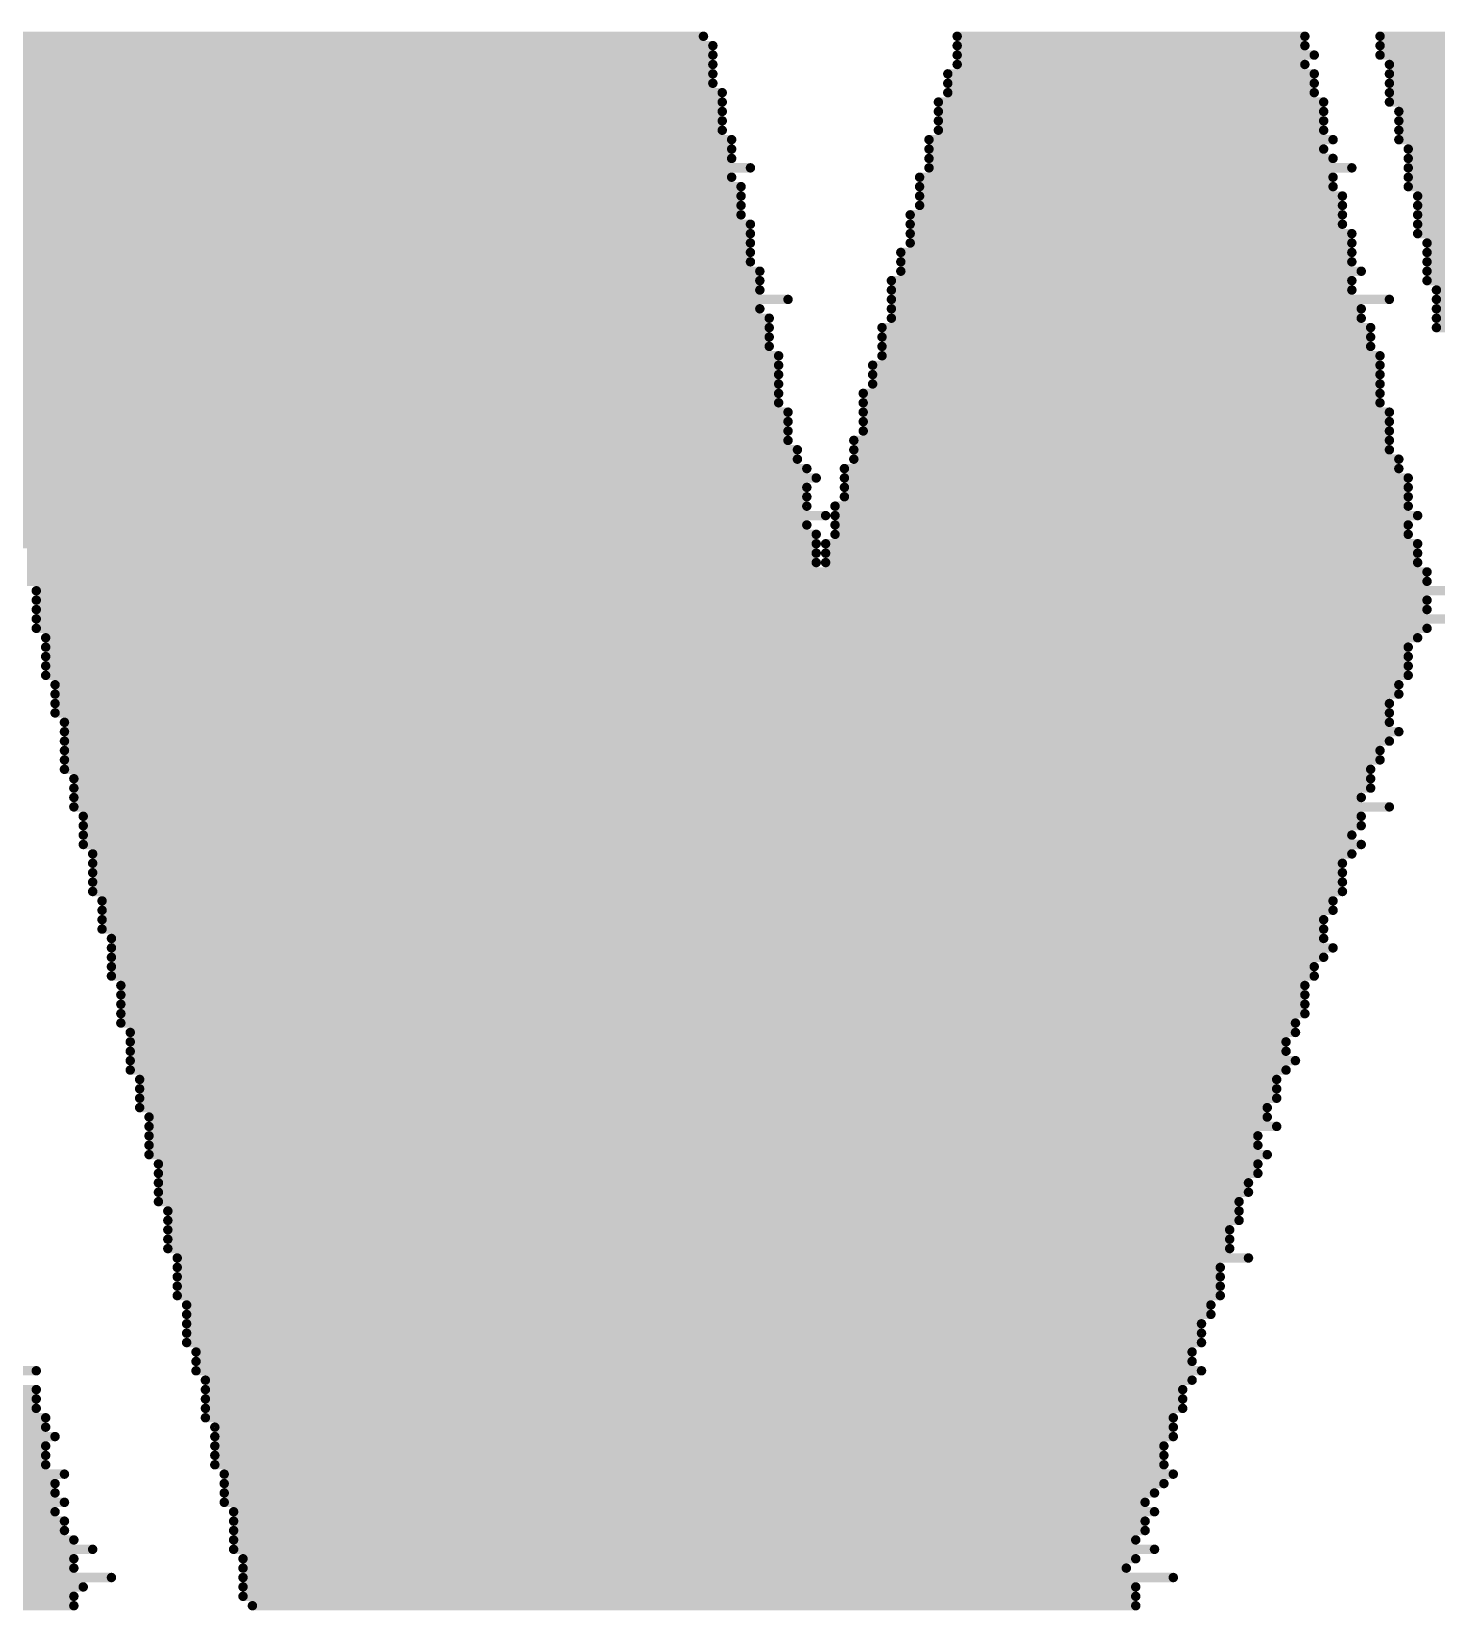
# Model space of a CAD drawing. Header units: millimetres. Extents: x 38 to 445, y 25 to 285.
# Drawn here: x 214.271 to 216.17, y 83.275 to 85.408 of the extents above; entities that cross this region are included whole.
import ezdxf

# ---------------------------------------------------------------- set-up
doc = ezdxf.new("R2010")
doc.units = ezdxf.units.MM
doc.layers.add('BottomOverlay', color=54, linetype='Continuous')

# ---------------------------------------------------------------- blocks, each defined once
blk = doc.blocks.new('P___Z__SOM_B_10')
at = {"layer": 'BottomOverlay', "const_width": 0.0127}
for points in [[(34.4043, -3.302), (33.2105, -3.302)], [(37.1729, -3.302), (34.6456, -3.302)], [(34.417, -3.3147), (33.2105, -3.3147)], [(34.417, -3.3274), (33.2105, -3.3274)], [(37.1729, -3.3274), (34.6329, -3.3274)], [(37.1729, -3.3147), (34.6456, -3.3147)], [(34.417, -3.3401), (33.1597, -3.3401)], [(34.417, -3.3528), (33.2232, -3.3528)], [(37.1856, -3.3401), (34.5948, -3.3401)], [(37.1856, -3.3528), (34.6456, -3.3528)], [(34.417, -3.3655), (33.2105, -3.3655)], [(37.1856, -3.3655), (34.6456, -3.3655)], [(34.4297, -3.3782), (33.1851, -3.3782)], [(34.4297, -3.3909), (33.2105, -3.3909)], [(37.1856, -3.3782), (34.6202, -3.3782)], [(37.1983, -3.3909), (34.6456, -3.3909)], [(34.4297, -3.4036), (33.1978, -3.4036)], [(34.4297, -3.4163), (33.1978, -3.4163)], [(37.1983, -3.4036), (34.6583, -3.4036)], [(37.1983, -3.4163), (34.6583, -3.4163)], [(34.4297, -3.429), (33.1851, -3.429)], [(37.1983, -3.429), (34.671, -3.429)], [(34.4424, -3.4544), (33.1851, -3.4544)], [(34.4424, -3.4417), (33.1978, -3.4417)], [(37.211, -3.4417), (34.6583, -3.4417)], [(37.211, -3.4544), (34.671, -3.4544)], [(34.4424, -3.4798), (33.1597, -3.4798)], [(34.4424, -3.4671), (33.1724, -3.4671)], [(37.211, -3.4798), (34.6583, -3.4798)], [(37.211, -3.4671), (34.671, -3.4671)], [(34.4551, -3.4925), (33.1724, -3.4925)], [(34.4551, -3.5052), (33.1724, -3.5052)], [(37.211, -3.4925), (34.6837, -3.4925)], [(37.2237, -3.5052), (34.6837, -3.5052)], [(34.4551, -3.5179), (33.1724, -3.5179)], [(37.2237, -3.5179), (34.6837, -3.5179)], [(34.4551, -3.5306), (33.1597, -3.5306)], [(34.4551, -3.5433), (33.1597, -3.5433)], [(37.2237, -3.5306), (34.671, -3.5306)], [(37.2237, -3.5433), (34.6837, -3.5433)], [(34.4678, -3.5687), (33.147, -3.5687)], [(34.4678, -3.556), (33.1597, -3.556)], [(37.2364, -3.556), (34.6837, -3.556)], [(37.2364, -3.5687), (34.6964, -3.5687)], [(34.4678, -3.5814), (33.147, -3.5814)], [(37.2364, -3.5814), (34.6964, -3.5814)], [(34.4678, -3.6068), (33.1343, -3.6068)], [(34.4678, -3.5941), (33.147, -3.5941)], [(37.2364, -3.5941), (34.6964, -3.5941)], [(34.4805, -3.6195), (33.1216, -3.6195)], [(34.4805, -3.6322), (33.1343, -3.6322)], [(37.2491, -3.6195), (34.6964, -3.6195)], [(34.4805, -3.6449), (33.1343, -3.6449)], [(34.4932, -3.6576), (33.1216, -3.6576)], [(34.4932, -3.6703), (33.1216, -3.6703)], [(34.4932, -3.6957), (33.1089, -3.6957)], [(34.4932, -3.683), (33.1216, -3.683)], [(34.4932, -3.7084), (33.1089, -3.7084)], [(34.5059, -3.7211), (33.0962, -3.7211)], [(34.5059, -3.7338), (33.0962, -3.7338)], [(34.5059, -3.7465), (33.0962, -3.7465)], [(34.5059, -3.7592), (33.0962, -3.7592)], [(34.5059, -3.7719), (33.0581, -3.7719)], [(34.5186, -3.7846), (33.0835, -3.7846)], [(34.5186, -3.7973), (33.0835, -3.7973)], [(34.5186, -3.8227), (33.0708, -3.8227)], [(34.5186, -3.81), (33.0835, -3.81)], [(34.5186, -3.8354), (33.0708, -3.8354)], [(34.5313, -3.8608), (33.0581, -3.8608)], [(34.5313, -3.8481), (33.0708, -3.8481)], [(34.5313, -3.8862), (33.0454, -3.8862)], [(34.5313, -3.8735), (33.0581, -3.8735)], [(34.5313, -3.8989), (33.0454, -3.8989)], [(34.544, -3.9116), (33.0327, -3.9116)], [(34.544, -3.9243), (33.0454, -3.9243)], [(34.544, -3.9497), (33.02, -3.9497)], [(34.544, -3.937), (33.0454, -3.937)], [(34.544, -3.9624), (33.0327, -3.9624)], [(34.5567, -3.9878), (33.02, -3.9878)], [(34.5567, -3.9751), (33.0327, -3.9751)], [(34.5567, -4.0005), (33.02, -4.0005)], [(34.5567, -4.0132), (33.02, -4.0132)], [(34.5694, -4.0386), (32.9946, -4.0386)], [(34.5694, -4.0259), (33.0073, -4.0259)], [(34.5694, -4.0513), (33.0073, -4.0513)], [(34.5694, -4.0767), (32.9946, -4.0767)], [(34.5694, -4.064), (33.0073, -4.064)], [(34.5821, -4.1021), (32.9819, -4.1021)], [(34.5821, -4.0894), (32.9946, -4.0894)], [(34.5821, -4.1148), (32.9819, -4.1148)], [(34.5821, -4.1275), (32.9819, -4.1275)], [(34.5821, -4.1402), (32.9819, -4.1402)], [(34.5948, -4.1529), (32.9692, -4.1529)], [(34.5948, -4.1656), (32.9692, -4.1656)], [(34.5948, -4.1783), (32.9565, -4.1783)], [(34.5948, -4.191), (32.9438, -4.191)], [(34.5948, -4.2037), (32.9565, -4.2037)], [(34.6075, -4.2164), (32.9565, -4.2164)], [(34.6075, -4.2291), (32.9565, -4.2291)], [(34.6075, -4.2418), (32.9438, -4.2418)], [(34.6202, -4.2672), (32.9311, -4.2672)], [(34.6075, -4.2545), (32.9438, -4.2545)], [(34.6202, -4.2799), (32.9311, -4.2799)], [(34.6202, -4.2926), (32.9311, -4.2926)], [(34.6202, -4.3053), (32.9311, -4.3053)], [(34.6329, -4.3307), (32.9057, -4.3307)], [(34.6202, -4.318), (32.9184, -4.318)], [(34.6329, -4.3561), (32.9057, -4.3561)], [(34.6329, -4.3434), (32.9184, -4.3434)], [(34.6329, -4.3688), (32.9057, -4.3688)], [(34.6456, -4.3815), (32.8676, -4.3815)], [(34.6456, -4.3942), (32.9057, -4.3942)], [(34.6456, -4.4069), (32.893, -4.4069)], [(34.6456, -4.4196), (32.893, -4.4196)], [(34.6583, -4.4323), (32.893, -4.4323)], [(34.6583, -4.445), (32.8803, -4.445)], [(34.6583, -4.4577), (32.8803, -4.4577)], [(34.6583, -4.4831), (32.8549, -4.4831)], [(34.6583, -4.4704), (32.8676, -4.4704)], [(34.6583, -4.4958), (32.8676, -4.4958)], [(34.671, -4.5085), (32.8676, -4.5085)], [(34.671, -4.5212), (32.8676, -4.5212)], [(34.671, -4.5339), (32.8549, -4.5339)], [(34.671, -4.5466), (32.8549, -4.5466)], [(34.6837, -4.5593), (32.8422, -4.5593)], [(34.6837, -4.572), (32.8422, -4.572)], [(34.6837, -4.5847), (32.8422, -4.5847)], [(34.6837, -4.6101), (32.8295, -4.6101)], [(34.6837, -4.5974), (32.8422, -4.5974)], [(34.6964, -4.6355), (32.7533, -4.6355)], [(34.6964, -4.6228), (32.8168, -4.6228)], [(34.6964, -4.6482), (32.8168, -4.6482)], [(34.6964, -4.6736), (32.7914, -4.6736)], [(34.6964, -4.6609), (32.8168, -4.6609)], [(34.7091, -4.6863), (32.8168, -4.6863)], [(34.7091, -4.699), (32.8168, -4.699)], [(33.6296, -4.7117), (32.8295, -4.7117)], [(34.7091, -4.7117), (33.6423, -4.7117)], [(33.6296, -4.7244), (32.8295, -4.7244)], [(33.6296, -4.7371), (32.8295, -4.7371)], [(34.7091, -4.7244), (33.6423, -4.7244)], [(34.7218, -4.7371), (33.6423, -4.7371)], [(33.6169, -4.7498), (32.8422, -4.7498)], [(33.6169, -4.7625), (32.8422, -4.7625)], [(34.7218, -4.7498), (33.6423, -4.7498)], [(34.7218, -4.7625), (33.655, -4.7625)], [(33.6169, -4.7752), (32.8295, -4.7752)], [(34.7218, -4.7752), (33.6296, -4.7752)], [(33.6169, -4.7879), (32.8422, -4.7879)], [(33.6042, -4.8006), (32.8422, -4.8006)], [(34.7218, -4.7879), (33.655, -4.7879)], [(34.7345, -4.8006), (33.655, -4.8006)], [(33.6042, -4.8133), (32.8422, -4.8133)], [(33.6042, -4.826), (32.8422, -4.826)], [(34.7345, -4.826), (33.6423, -4.826)], [(34.7345, -4.8133), (33.655, -4.8133)], [(33.6042, -4.8387), (32.8549, -4.8387)], [(34.7345, -4.8387), (33.655, -4.8387)], [(33.5915, -4.8514), (32.8549, -4.8514)], [(33.5915, -4.8641), (32.8676, -4.8641)], [(34.7345, -4.8514), (33.6677, -4.8514)], [(34.7472, -4.8641), (33.6677, -4.8641)], [(33.5915, -4.8768), (32.8676, -4.8768)], [(33.5788, -4.8895), (32.8676, -4.8895)], [(34.7472, -4.8768), (33.6804, -4.8768)], [(34.7472, -4.8895), (33.6804, -4.8895)], [(33.5788, -4.9022), (32.8676, -4.9022)], [(34.7472, -4.9022), (33.6804, -4.9022)], [(33.5788, -4.9149), (32.8676, -4.9149)], [(33.5788, -4.9276), (32.8803, -4.9276)], [(34.7472, -4.9149), (33.6804, -4.9149)], [(34.7599, -4.9276), (33.6931, -4.9276)], [(33.5788, -4.9403), (32.8803, -4.9403)], [(33.5661, -4.953), (32.8803, -4.953)], [(34.7599, -4.9403), (33.6931, -4.9403)], [(34.7599, -4.953), (33.6931, -4.953)], [(33.5661, -4.9657), (32.8803, -4.9657)], [(34.7599, -4.9657), (33.6931, -4.9657)], [(33.5661, -4.9784), (32.8803, -4.9784)], [(33.5534, -4.9911), (32.8803, -4.9911)], [(34.7726, -4.9784), (33.6931, -4.9784)], [(34.7726, -4.9911), (33.6931, -4.9911)], [(33.5534, -5.0038), (32.893, -5.0038)], [(33.5534, -5.0165), (32.893, -5.0165)], [(34.7726, -5.0038), (33.7058, -5.0038)], [(34.7726, -5.0165), (33.7058, -5.0165)], [(32.8041, -5.0292), (31.7246, -5.0292)], [(33.5534, -5.0292), (32.893, -5.0292)], [(34.7726, -5.0292), (33.7058, -5.0292)], [(32.8041, -5.0419), (31.7246, -5.0419)], [(32.8041, -5.0546), (31.7246, -5.0546)], [(33.5407, -5.0419), (32.9057, -5.0419)], [(33.5407, -5.0546), (32.9057, -5.0546)], [(34.7853, -5.0419), (33.7058, -5.0419)], [(34.7853, -5.0546), (33.7185, -5.0546)], [(32.8041, -5.0673), (31.6992, -5.0673)], [(32.8041, -5.08), (31.7373, -5.08)], [(33.5407, -5.0673), (32.8676, -5.0673)], [(33.5407, -5.08), (32.9184, -5.08)], [(34.7853, -5.0673), (33.6804, -5.0673)], [(34.7853, -5.08), (33.7185, -5.08)], [(32.8168, -5.0927), (31.7373, -5.0927)], [(32.8168, -5.1054), (31.7373, -5.1054)], [(33.528, -5.1054), (32.9057, -5.1054)], [(33.5407, -5.0927), (32.9184, -5.0927)], [(34.798, -5.0927), (33.7185, -5.0927)], [(34.798, -5.1054), (33.7185, -5.1054)], [(32.8168, -5.1181), (31.7373, -5.1181)], [(33.528, -5.1181), (32.9184, -5.1181)], [(34.798, -5.1181), (33.7312, -5.1181)], [(32.8168, -5.1308), (31.7373, -5.1308)], [(32.8168, -5.1435), (31.7373, -5.1435)], [(33.528, -5.1308), (32.9184, -5.1308)], [(33.5153, -5.1435), (32.9184, -5.1435)], [(34.798, -5.1308), (33.7312, -5.1308)], [(34.798, -5.1435), (33.7312, -5.1435)], [(32.8295, -5.1562), (31.75, -5.1562)], [(32.8295, -5.1689), (31.75, -5.1689)], [(33.5153, -5.1562), (32.9184, -5.1562)], [(33.5153, -5.1689), (32.9311, -5.1689)], [(34.8107, -5.1562), (33.7312, -5.1562)], [(34.8107, -5.1689), (33.7312, -5.1689)], [(32.8295, -5.1816), (31.75, -5.1816)], [(33.5153, -5.1816), (32.9311, -5.1816)], [(34.8107, -5.1816), (33.7439, -5.1816)], [(32.8295, -5.1943), (31.75, -5.1943)], [(32.8295, -5.207), (31.7627, -5.207)], [(33.5026, -5.1943), (32.9311, -5.1943)], [(33.5026, -5.207), (32.9311, -5.207)], [(34.8107, -5.1943), (33.7439, -5.1943)], [(34.8107, -5.207), (33.7439, -5.207)], [(32.8422, -5.2197), (31.7627, -5.2197)], [(32.8422, -5.2324), (31.7627, -5.2324)], [(33.5026, -5.2197), (32.9438, -5.2197)], [(33.5026, -5.2324), (32.9438, -5.2324)], [(34.8234, -5.2197), (33.7439, -5.2197)], [(34.8234, -5.2324), (33.7566, -5.2324)], [(32.8422, -5.2451), (31.75, -5.2451)], [(33.4899, -5.2451), (32.9184, -5.2451)], [(34.8234, -5.2451), (33.7312, -5.2451)], [(32.8422, -5.2578), (31.7627, -5.2578)], [(32.8422, -5.2705), (31.7754, -5.2705)], [(33.4899, -5.2578), (32.9438, -5.2578)], [(33.4899, -5.2705), (32.9565, -5.2705)], [(34.8234, -5.2578), (33.7566, -5.2578)], [(34.8234, -5.2705), (33.7566, -5.2705)], [(32.8549, -5.2832), (31.7754, -5.2832)], [(32.8549, -5.2959), (31.7754, -5.2959)], [(33.4899, -5.2832), (32.9438, -5.2832)], [(33.4772, -5.2959), (32.9565, -5.2959)], [(34.8361, -5.2832), (33.7566, -5.2832)], [(34.8361, -5.2959), (33.7693, -5.2959)], [(32.8549, -5.3086), (31.7881, -5.3086)], [(33.4772, -5.3086), (32.9565, -5.3086)], [(34.8361, -5.3086), (33.7693, -5.3086)], [(32.8549, -5.3213), (31.7881, -5.3213)], [(32.8676, -5.334), (31.7881, -5.334)], [(33.4772, -5.3213), (32.9565, -5.3213)], [(33.4772, -5.334), (32.9565, -5.334)], [(34.8361, -5.3213), (33.7693, -5.3213)], [(34.8488, -5.334), (33.7693, -5.334)], [(32.8676, -5.3467), (31.7881, -5.3467)], [(32.8676, -5.3594), (31.7881, -5.3594)], [(33.4645, -5.3467), (32.9692, -5.3467)], [(33.4645, -5.3594), (32.9692, -5.3594)], [(34.8488, -5.3467), (33.7693, -5.3467)], [(34.8488, -5.3594), (33.782, -5.3594)], [(32.8676, -5.3721), (31.8008, -5.3721)], [(33.4645, -5.3721), (32.9692, -5.3721)], [(34.8488, -5.3721), (33.782, -5.3721)], [(32.8803, -5.3975), (31.7881, -5.3975)], [(32.8676, -5.3848), (31.8008, -5.3848)], [(33.4518, -5.3975), (32.9692, -5.3975)], [(33.4518, -5.3848), (32.9819, -5.3848)], [(34.8488, -5.3848), (33.782, -5.3848)], [(34.8615, -5.3975), (33.782, -5.3975)], [(32.8803, -5.4102), (31.8008, -5.4102)], [(32.8803, -5.4229), (31.8008, -5.4229)], [(33.4518, -5.4102), (32.9819, -5.4102)], [(33.4518, -5.4229), (32.9819, -5.4229)], [(34.8615, -5.4102), (33.782, -5.4102)], [(34.8615, -5.4229), (33.7947, -5.4229)]]:
    blk.add_lwpolyline(points, dxfattribs=at)
at = {"layer": 'BottomOverlay', "const_width": 0.00635}
for points in [[(33.2073, -3.302, 1), (33.2137, -3.302, 1)], [(34.4011, -3.302, 1), (34.4075, -3.302, 1)], [(34.6424, -3.302, 1), (34.6488, -3.302, 1)], [(33.2073, -3.3147, 1), (33.2137, -3.3147, 1)], [(33.2073, -3.3274, 1), (33.2137, -3.3274, 1)], [(34.4138, -3.3147, 1), (34.4202, -3.3147, 1)], [(34.4138, -3.3274, 1), (34.4202, -3.3274, 1)], [(34.6297, -3.3274, 1), (34.6361, -3.3274, 1)], [(34.6424, -3.3147, 1), (34.6488, -3.3147, 1)], [(33.1565, -3.3401, 1), (33.1629, -3.3401, 1)], [(33.22, -3.3528, 1), (33.2264, -3.3528, 1)], [(34.4138, -3.3401, 1), (34.4202, -3.3401, 1)], [(34.4138, -3.3528, 1), (34.4202, -3.3528, 1)], [(34.5916, -3.3401, 1), (34.598, -3.3401, 1)], [(34.6424, -3.3528, 1), (34.6488, -3.3528, 1)], [(33.2073, -3.3655, 1), (33.2137, -3.3655, 1)], [(34.4138, -3.3655, 1), (34.4202, -3.3655, 1)], [(34.6424, -3.3655, 1), (34.6488, -3.3655, 1)], [(33.1819, -3.3782, 1), (33.1883, -3.3782, 1)], [(33.2073, -3.3909, 1), (33.2137, -3.3909, 1)], [(34.4265, -3.3782, 1), (34.4329, -3.3782, 1)], [(34.4265, -3.3909, 1), (34.4329, -3.3909, 1)], [(34.617, -3.3782, 1), (34.6234, -3.3782, 1)], [(34.6424, -3.3909, 1), (34.6488, -3.3909, 1)], [(33.1946, -3.4036, 1), (33.201, -3.4036, 1)], [(33.1946, -3.4163, 1), (33.201, -3.4163, 1)], [(34.4265, -3.4036, 1), (34.4329, -3.4036, 1)], [(34.4265, -3.4163, 1), (34.4329, -3.4163, 1)], [(34.6551, -3.4036, 1), (34.6615, -3.4036, 1)], [(34.6551, -3.4163, 1), (34.6615, -3.4163, 1)], [(33.1819, -3.429, 1), (33.1883, -3.429, 1)], [(34.4265, -3.429, 1), (34.4329, -3.429, 1)], [(34.6678, -3.429, 1), (34.6742, -3.429, 1)], [(33.1819, -3.4544, 1), (33.1883, -3.4544, 1)], [(33.1946, -3.4417, 1), (33.201, -3.4417, 1)], [(34.4392, -3.4417, 1), (34.4456, -3.4417, 1)], [(34.4392, -3.4544, 1), (34.4456, -3.4544, 1)], [(34.6551, -3.4417, 1), (34.6615, -3.4417, 1)], [(34.6678, -3.4544, 1), (34.6742, -3.4544, 1)], [(33.1565, -3.4798, 1), (33.1629, -3.4798, 1)], [(33.1692, -3.4671, 1), (33.1756, -3.4671, 1)], [(34.4392, -3.4671, 1), (34.4456, -3.4671, 1)], [(34.4392, -3.4798, 1), (34.4456, -3.4798, 1)], [(34.6551, -3.4798, 1), (34.6615, -3.4798, 1)], [(34.6678, -3.4671, 1), (34.6742, -3.4671, 1)], [(33.1692, -3.4925, 1), (33.1756, -3.4925, 1)], [(33.1692, -3.5052, 1), (33.1756, -3.5052, 1)], [(34.4519, -3.4925, 1), (34.4583, -3.4925, 1)], [(34.4519, -3.5052, 1), (34.4583, -3.5052, 1)], [(34.6805, -3.4925, 1), (34.6869, -3.4925, 1)], [(34.6805, -3.5052, 1), (34.6869, -3.5052, 1)], [(33.1692, -3.5179, 1), (33.1756, -3.5179, 1)], [(34.4519, -3.5179, 1), (34.4583, -3.5179, 1)], [(34.6805, -3.5179, 1), (34.6869, -3.5179, 1)], [(33.1565, -3.5306, 1), (33.1629, -3.5306, 1)], [(33.1565, -3.5433, 1), (33.1629, -3.5433, 1)], [(34.4519, -3.5306, 1), (34.4583, -3.5306, 1)], [(34.4519, -3.5433, 1), (34.4583, -3.5433, 1)], [(34.6678, -3.5306, 1), (34.6742, -3.5306, 1)], [(34.6805, -3.5433, 1), (34.6869, -3.5433, 1)], [(33.1438, -3.5687, 1), (33.1502, -3.5687, 1)], [(33.1565, -3.556, 1), (33.1629, -3.556, 1)], [(34.4646, -3.556, 1), (34.471, -3.556, 1)], [(34.4646, -3.5687, 1), (34.471, -3.5687, 1)], [(34.6805, -3.556, 1), (34.6869, -3.556, 1)], [(34.6932, -3.5687, 1), (34.6996, -3.5687, 1)], [(33.1438, -3.5814, 1), (33.1502, -3.5814, 1)], [(34.4646, -3.5814, 1), (34.471, -3.5814, 1)], [(34.6932, -3.5814, 1), (34.6996, -3.5814, 1)], [(33.1311, -3.6068, 1), (33.1375, -3.6068, 1)], [(33.1438, -3.5941, 1), (33.1502, -3.5941, 1)], [(34.4646, -3.5941, 1), (34.471, -3.5941, 1)], [(34.4646, -3.6068, 1), (34.471, -3.6068, 1)], [(34.6932, -3.5941, 1), (34.6996, -3.5941, 1)], [(33.1184, -3.6195, 1), (33.1248, -3.6195, 1)], [(33.1311, -3.6322, 1), (33.1375, -3.6322, 1)], [(34.4773, -3.6195, 1), (34.4837, -3.6195, 1)], [(34.4773, -3.6322, 1), (34.4837, -3.6322, 1)], [(34.6932, -3.6195, 1), (34.6996, -3.6195, 1)], [(33.1311, -3.6449, 1), (33.1375, -3.6449, 1)], [(34.4773, -3.6449, 1), (34.4837, -3.6449, 1)], [(33.1184, -3.6576, 1), (33.1248, -3.6576, 1)], [(33.1184, -3.6703, 1), (33.1248, -3.6703, 1)], [(34.49, -3.6576, 1), (34.4964, -3.6576, 1)], [(34.49, -3.6703, 1), (34.4964, -3.6703, 1)], [(33.1057, -3.6957, 1), (33.1121, -3.6957, 1)], [(33.1184, -3.683, 1), (33.1248, -3.683, 1)], [(34.49, -3.683, 1), (34.4964, -3.683, 1)], [(34.49, -3.6957, 1), (34.4964, -3.6957, 1)], [(33.1057, -3.7084, 1), (33.1121, -3.7084, 1)], [(34.49, -3.7084, 1), (34.4964, -3.7084, 1)], [(33.093, -3.7211, 1), (33.0994, -3.7211, 1)], [(33.093, -3.7338, 1), (33.0994, -3.7338, 1)], [(34.5027, -3.7211, 1), (34.5091, -3.7211, 1)], [(34.5027, -3.7338, 1), (34.5091, -3.7338, 1)], [(33.093, -3.7465, 1), (33.0994, -3.7465, 1)], [(33.093, -3.7592, 1), (33.0994, -3.7592, 1)], [(34.5027, -3.7465, 1), (34.5091, -3.7465, 1)], [(34.5027, -3.7592, 1), (34.5091, -3.7592, 1)], [(33.0549, -3.7719, 1), (33.0613, -3.7719, 1)], [(34.5027, -3.7719, 1), (34.5091, -3.7719, 1)], [(33.0803, -3.7846, 1), (33.0867, -3.7846, 1)], [(33.0803, -3.7973, 1), (33.0867, -3.7973, 1)], [(34.5154, -3.7846, 1), (34.5218, -3.7846, 1)], [(34.5154, -3.7973, 1), (34.5218, -3.7973, 1)], [(33.0676, -3.8227, 1), (33.074, -3.8227, 1)], [(33.0803, -3.81, 1), (33.0867, -3.81, 1)], [(34.5154, -3.81, 1), (34.5218, -3.81, 1)], [(34.5154, -3.8227, 1), (34.5218, -3.8227, 1)], [(33.0676, -3.8354, 1), (33.074, -3.8354, 1)], [(34.5154, -3.8354, 1), (34.5218, -3.8354, 1)], [(33.0549, -3.8608, 1), (33.0613, -3.8608, 1)], [(33.0676, -3.8481, 1), (33.074, -3.8481, 1)], [(34.5281, -3.8481, 1), (34.5345, -3.8481, 1)], [(34.5281, -3.8608, 1), (34.5345, -3.8608, 1)], [(33.0422, -3.8862, 1), (33.0486, -3.8862, 1)], [(33.0549, -3.8735, 1), (33.0613, -3.8735, 1)], [(34.5281, -3.8735, 1), (34.5345, -3.8735, 1)], [(34.5281, -3.8862, 1), (34.5345, -3.8862, 1)], [(33.0422, -3.8989, 1), (33.0486, -3.8989, 1)], [(34.5281, -3.8989, 1), (34.5345, -3.8989, 1)], [(33.0295, -3.9116, 1), (33.0359, -3.9116, 1)], [(33.0422, -3.9243, 1), (33.0486, -3.9243, 1)], [(34.5408, -3.9116, 1), (34.5472, -3.9116, 1)], [(34.5408, -3.9243, 1), (34.5472, -3.9243, 1)], [(33.0168, -3.9497, 1), (33.0232, -3.9497, 1)], [(33.0422, -3.937, 1), (33.0486, -3.937, 1)], [(34.5408, -3.937, 1), (34.5472, -3.937, 1)], [(34.5408, -3.9497, 1), (34.5472, -3.9497, 1)], [(33.0295, -3.9624, 1), (33.0359, -3.9624, 1)], [(34.5408, -3.9624, 1), (34.5472, -3.9624, 1)], [(33.0168, -3.9878, 1), (33.0232, -3.9878, 1)], [(33.0295, -3.9751, 1), (33.0359, -3.9751, 1)], [(34.5535, -3.9751, 1), (34.5599, -3.9751, 1)], [(34.5535, -3.9878, 1), (34.5599, -3.9878, 1)], [(33.0168, -4.0005, 1), (33.0232, -4.0005, 1)], [(33.0168, -4.0132, 1), (33.0232, -4.0132, 1)], [(34.5535, -4.0005, 1), (34.5599, -4.0005, 1)], [(34.5535, -4.0132, 1), (34.5599, -4.0132, 1)], [(32.9914, -4.0386, 1), (32.9978, -4.0386, 1)], [(33.0041, -4.0259, 1), (33.0105, -4.0259, 1)], [(34.5662, -4.0259, 1), (34.5726, -4.0259, 1)], [(34.5662, -4.0386, 1), (34.5726, -4.0386, 1)], [(33.0041, -4.0513, 1), (33.0105, -4.0513, 1)], [(34.5662, -4.0513, 1), (34.5726, -4.0513, 1)], [(32.9914, -4.0767, 1), (32.9978, -4.0767, 1)], [(33.0041, -4.064, 1), (33.0105, -4.064, 1)], [(34.5662, -4.064, 1), (34.5726, -4.064, 1)], [(34.5662, -4.0767, 1), (34.5726, -4.0767, 1)], [(32.9787, -4.1021, 1), (32.9851, -4.1021, 1)], [(32.9914, -4.0894, 1), (32.9978, -4.0894, 1)], [(34.5789, -4.0894, 1), (34.5853, -4.0894, 1)], [(34.5789, -4.1021, 1), (34.5853, -4.1021, 1)], [(32.9787, -4.1148, 1), (32.9851, -4.1148, 1)], [(34.5789, -4.1148, 1), (34.5853, -4.1148, 1)], [(32.9787, -4.1275, 1), (32.9851, -4.1275, 1)], [(32.9787, -4.1402, 1), (32.9851, -4.1402, 1)], [(34.5789, -4.1275, 1), (34.5853, -4.1275, 1)], [(34.5789, -4.1402, 1), (34.5853, -4.1402, 1)], [(32.966, -4.1529, 1), (32.9724, -4.1529, 1)], [(32.966, -4.1656, 1), (32.9724, -4.1656, 1)], [(34.5916, -4.1529, 1), (34.598, -4.1529, 1)], [(34.5916, -4.1656, 1), (34.598, -4.1656, 1)], [(32.9533, -4.1783, 1), (32.9597, -4.1783, 1)], [(34.5916, -4.1783, 1), (34.598, -4.1783, 1)], [(32.9406, -4.191, 1), (32.947, -4.191, 1)], [(32.9533, -4.2037, 1), (32.9597, -4.2037, 1)], [(34.5916, -4.191, 1), (34.598, -4.191, 1)], [(34.5916, -4.2037, 1), (34.598, -4.2037, 1)], [(32.9533, -4.2164, 1), (32.9597, -4.2164, 1)], [(32.9533, -4.2291, 1), (32.9597, -4.2291, 1)], [(34.6043, -4.2164, 1), (34.6107, -4.2164, 1)], [(34.6043, -4.2291, 1), (34.6107, -4.2291, 1)], [(32.9406, -4.2418, 1), (32.947, -4.2418, 1)], [(34.6043, -4.2418, 1), (34.6107, -4.2418, 1)], [(32.9279, -4.2672, 1), (32.9343, -4.2672, 1)], [(32.9406, -4.2545, 1), (32.947, -4.2545, 1)], [(34.6043, -4.2545, 1), (34.6107, -4.2545, 1)], [(34.617, -4.2672, 1), (34.6234, -4.2672, 1)], [(32.9279, -4.2799, 1), (32.9343, -4.2799, 1)], [(32.9279, -4.2926, 1), (32.9343, -4.2926, 1)], [(34.617, -4.2799, 1), (34.6234, -4.2799, 1)], [(34.617, -4.2926, 1), (34.6234, -4.2926, 1)], [(32.9279, -4.3053, 1), (32.9343, -4.3053, 1)], [(34.617, -4.3053, 1), (34.6234, -4.3053, 1)], [(32.9025, -4.3307, 1), (32.9089, -4.3307, 1)], [(32.9152, -4.318, 1), (32.9216, -4.318, 1)], [(34.617, -4.318, 1), (34.6234, -4.318, 1)], [(34.6297, -4.3307, 1), (34.6361, -4.3307, 1)], [(32.9025, -4.3561, 1), (32.9089, -4.3561, 1)], [(32.9152, -4.3434, 1), (32.9216, -4.3434, 1)], [(34.6297, -4.3434, 1), (34.6361, -4.3434, 1)], [(34.6297, -4.3561, 1), (34.6361, -4.3561, 1)], [(32.9025, -4.3688, 1), (32.9089, -4.3688, 1)], [(34.6297, -4.3688, 1), (34.6361, -4.3688, 1)], [(32.8644, -4.3815, 1), (32.8708, -4.3815, 1)], [(32.9025, -4.3942, 1), (32.9089, -4.3942, 1)], [(34.6424, -4.3815, 1), (34.6488, -4.3815, 1)], [(34.6424, -4.3942, 1), (34.6488, -4.3942, 1)], [(32.8898, -4.4069, 1), (32.8962, -4.4069, 1)], [(32.8898, -4.4196, 1), (32.8962, -4.4196, 1)], [(34.6424, -4.4069, 1), (34.6488, -4.4069, 1)], [(34.6424, -4.4196, 1), (34.6488, -4.4196, 1)], [(32.8898, -4.4323, 1), (32.8962, -4.4323, 1)], [(34.6551, -4.4323, 1), (34.6615, -4.4323, 1)], [(32.8771, -4.445, 1), (32.8835, -4.445, 1)], [(32.8771, -4.4577, 1), (32.8835, -4.4577, 1)], [(34.6551, -4.445, 1), (34.6615, -4.445, 1)], [(34.6551, -4.4577, 1), (34.6615, -4.4577, 1)], [(32.8517, -4.4831, 1), (32.8581, -4.4831, 1)], [(32.8644, -4.4704, 1), (32.8708, -4.4704, 1)], [(34.6551, -4.4704, 1), (34.6615, -4.4704, 1)], [(34.6551, -4.4831, 1), (34.6615, -4.4831, 1)], [(32.8644, -4.4958, 1), (32.8708, -4.4958, 1)], [(34.6551, -4.4958, 1), (34.6615, -4.4958, 1)], [(32.8644, -4.5085, 1), (32.8708, -4.5085, 1)], [(32.8644, -4.5212, 1), (32.8708, -4.5212, 1)], [(34.6678, -4.5085, 1), (34.6742, -4.5085, 1)], [(34.6678, -4.5212, 1), (34.6742, -4.5212, 1)], [(32.8517, -4.5339, 1), (32.8581, -4.5339, 1)], [(32.8517, -4.5466, 1), (32.8581, -4.5466, 1)], [(34.6678, -4.5339, 1), (34.6742, -4.5339, 1)], [(34.6678, -4.5466, 1), (34.6742, -4.5466, 1)], [(32.839, -4.5593, 1), (32.8454, -4.5593, 1)], [(32.839, -4.572, 1), (32.8454, -4.572, 1)], [(34.6805, -4.5593, 1), (34.6869, -4.5593, 1)], [(34.6805, -4.572, 1), (34.6869, -4.572, 1)], [(32.839, -4.5847, 1), (32.8454, -4.5847, 1)], [(34.6805, -4.5847, 1), (34.6869, -4.5847, 1)], [(32.8263, -4.6101, 1), (32.8327, -4.6101, 1)], [(32.839, -4.5974, 1), (32.8454, -4.5974, 1)], [(34.6805, -4.5974, 1), (34.6869, -4.5974, 1)], [(34.6805, -4.6101, 1), (34.6869, -4.6101, 1)], [(32.8136, -4.6228, 1), (32.82, -4.6228, 1)], [(34.6932, -4.6228, 1), (34.6996, -4.6228, 1)], [(34.6932, -4.6355, 1), (34.6996, -4.6355, 1)], [(32.8136, -4.6482, 1), (32.82, -4.6482, 1)], [(34.6932, -4.6482, 1), (34.6996, -4.6482, 1)], [(32.8136, -4.6609, 1), (32.82, -4.6609, 1)], [(34.6932, -4.6609, 1), (34.6996, -4.6609, 1)], [(34.6932, -4.6736, 1), (34.6996, -4.6736, 1)], [(32.8136, -4.6863, 1), (32.82, -4.6863, 1)], [(32.8136, -4.699, 1), (32.82, -4.699, 1)], [(32.8263, -4.7117, 1), (32.8327, -4.7117, 1)], [(33.6264, -4.7117, 1), (33.6328, -4.7117, 1)], [(33.6391, -4.7117, 1), (33.6455, -4.7117, 1)], [(32.8263, -4.7244, 1), (32.8327, -4.7244, 1)], [(32.8263, -4.7371, 1), (32.8327, -4.7371, 1)], [(33.6264, -4.7244, 1), (33.6328, -4.7244, 1)], [(33.6264, -4.7371, 1), (33.6328, -4.7371, 1)], [(33.6391, -4.7244, 1), (33.6455, -4.7244, 1)], [(33.6391, -4.7371, 1), (33.6455, -4.7371, 1)], [(32.839, -4.7498, 1), (32.8454, -4.7498, 1)], [(32.839, -4.7625, 1), (32.8454, -4.7625, 1)], [(33.6137, -4.7498, 1), (33.6201, -4.7498, 1)], [(33.6137, -4.7625, 1), (33.6201, -4.7625, 1)], [(33.6391, -4.7498, 1), (33.6455, -4.7498, 1)], [(33.6518, -4.7625, 1), (33.6582, -4.7625, 1)], [(32.8263, -4.7752, 1), (32.8327, -4.7752, 1)], [(33.6137, -4.7752, 1), (33.6201, -4.7752, 1)], [(33.6264, -4.7752, 1), (33.6328, -4.7752, 1)], [(32.839, -4.7879, 1), (32.8454, -4.7879, 1)], [(32.839, -4.8006, 1), (32.8454, -4.8006, 1)], [(33.601, -4.8006, 1), (33.6074, -4.8006, 1)], [(33.6137, -4.7879, 1), (33.6201, -4.7879, 1)], [(33.6518, -4.7879, 1), (33.6582, -4.7879, 1)], [(33.6518, -4.8006, 1), (33.6582, -4.8006, 1)], [(32.839, -4.8133, 1), (32.8454, -4.8133, 1)], [(32.839, -4.826, 1), (32.8454, -4.826, 1)], [(33.601, -4.8133, 1), (33.6074, -4.8133, 1)], [(33.601, -4.826, 1), (33.6074, -4.826, 1)], [(33.6391, -4.826, 1), (33.6455, -4.826, 1)], [(33.6518, -4.8133, 1), (33.6582, -4.8133, 1)], [(32.8517, -4.8387, 1), (32.8581, -4.8387, 1)], [(33.601, -4.8387, 1), (33.6074, -4.8387, 1)], [(33.6518, -4.8387, 1), (33.6582, -4.8387, 1)], [(32.8517, -4.8514, 1), (32.8581, -4.8514, 1)], [(32.8644, -4.8641, 1), (32.8708, -4.8641, 1)], [(33.5883, -4.8514, 1), (33.5947, -4.8514, 1)], [(33.5883, -4.8641, 1), (33.5947, -4.8641, 1)], [(33.6645, -4.8514, 1), (33.6709, -4.8514, 1)], [(33.6645, -4.8641, 1), (33.6709, -4.8641, 1)], [(32.8644, -4.8768, 1), (32.8708, -4.8768, 1)], [(32.8644, -4.8895, 1), (32.8708, -4.8895, 1)], [(33.5756, -4.8895, 1), (33.582, -4.8895, 1)], [(33.5883, -4.8768, 1), (33.5947, -4.8768, 1)], [(33.6772, -4.8768, 1), (33.6836, -4.8768, 1)], [(33.6772, -4.8895, 1), (33.6836, -4.8895, 1)], [(32.8644, -4.9022, 1), (32.8708, -4.9022, 1)], [(33.5756, -4.9022, 1), (33.582, -4.9022, 1)], [(33.6772, -4.9022, 1), (33.6836, -4.9022, 1)], [(32.8644, -4.9149, 1), (32.8708, -4.9149, 1)], [(32.8771, -4.9276, 1), (32.8835, -4.9276, 1)], [(33.5756, -4.9149, 1), (33.582, -4.9149, 1)], [(33.5756, -4.9276, 1), (33.582, -4.9276, 1)], [(33.6772, -4.9149, 1), (33.6836, -4.9149, 1)], [(33.6899, -4.9276, 1), (33.6963, -4.9276, 1)], [(32.8771, -4.9403, 1), (32.8835, -4.9403, 1)], [(32.8771, -4.953, 1), (32.8835, -4.953, 1)], [(33.5629, -4.953, 1), (33.5693, -4.953, 1)], [(33.5756, -4.9403, 1), (33.582, -4.9403, 1)], [(33.6899, -4.9403, 1), (33.6963, -4.9403, 1)], [(33.6899, -4.953, 1), (33.6963, -4.953, 1)], [(32.8771, -4.9657, 1), (32.8835, -4.9657, 1)], [(33.5629, -4.9657, 1), (33.5693, -4.9657, 1)], [(33.6899, -4.9657, 1), (33.6963, -4.9657, 1)], [(32.8771, -4.9784, 1), (32.8835, -4.9784, 1)], [(32.8771, -4.9911, 1), (32.8835, -4.9911, 1)], [(33.5502, -4.9911, 1), (33.5566, -4.9911, 1)], [(33.5629, -4.9784, 1), (33.5693, -4.9784, 1)], [(33.6899, -4.9784, 1), (33.6963, -4.9784, 1)], [(33.6899, -4.9911, 1), (33.6963, -4.9911, 1)], [(32.8898, -5.0038, 1), (32.8962, -5.0038, 1)], [(32.8898, -5.0165, 1), (32.8962, -5.0165, 1)], [(33.5502, -5.0038, 1), (33.5566, -5.0038, 1)], [(33.5502, -5.0165, 1), (33.5566, -5.0165, 1)], [(33.7026, -5.0038, 1), (33.709, -5.0038, 1)], [(33.7026, -5.0165, 1), (33.709, -5.0165, 1)], [(32.8009, -5.0292, 1), (32.8073, -5.0292, 1)], [(32.8898, -5.0292, 1), (32.8962, -5.0292, 1)], [(33.5502, -5.0292, 1), (33.5566, -5.0292, 1)], [(33.7026, -5.0292, 1), (33.709, -5.0292, 1)], [(32.8009, -5.0419, 1), (32.8073, -5.0419, 1)], [(32.8009, -5.0546, 1), (32.8073, -5.0546, 1)], [(32.9025, -5.0419, 1), (32.9089, -5.0419, 1)], [(32.9025, -5.0546, 1), (32.9089, -5.0546, 1)], [(33.5375, -5.0419, 1), (33.5439, -5.0419, 1)], [(33.5375, -5.0546, 1), (33.5439, -5.0546, 1)], [(33.7026, -5.0419, 1), (33.709, -5.0419, 1)], [(33.7153, -5.0546, 1), (33.7217, -5.0546, 1)], [(32.8009, -5.0673, 1), (32.8073, -5.0673, 1)], [(32.8009, -5.08, 1), (32.8073, -5.08, 1)], [(32.8644, -5.0673, 1), (32.8708, -5.0673, 1)], [(32.9152, -5.08, 1), (32.9216, -5.08, 1)], [(33.5375, -5.0673, 1), (33.5439, -5.0673, 1)], [(33.5375, -5.08, 1), (33.5439, -5.08, 1)], [(33.6772, -5.0673, 1), (33.6836, -5.0673, 1)], [(33.7153, -5.08, 1), (33.7217, -5.08, 1)], [(32.8136, -5.0927, 1), (32.82, -5.0927, 1)], [(32.8136, -5.1054, 1), (32.82, -5.1054, 1)], [(32.9025, -5.1054, 1), (32.9089, -5.1054, 1)], [(32.9152, -5.0927, 1), (32.9216, -5.0927, 1)], [(33.5248, -5.1054, 1), (33.5312, -5.1054, 1)], [(33.5375, -5.0927, 1), (33.5439, -5.0927, 1)], [(33.7153, -5.0927, 1), (33.7217, -5.0927, 1)], [(33.7153, -5.1054, 1), (33.7217, -5.1054, 1)], [(32.8136, -5.1181, 1), (32.82, -5.1181, 1)], [(32.9152, -5.1181, 1), (32.9216, -5.1181, 1)], [(33.5248, -5.1181, 1), (33.5312, -5.1181, 1)], [(33.728, -5.1181, 1), (33.7344, -5.1181, 1)], [(32.8136, -5.1308, 1), (32.82, -5.1308, 1)], [(32.8136, -5.1435, 1), (32.82, -5.1435, 1)], [(32.9152, -5.1308, 1), (32.9216, -5.1308, 1)], [(32.9152, -5.1435, 1), (32.9216, -5.1435, 1)], [(33.5121, -5.1435, 1), (33.5185, -5.1435, 1)], [(33.5248, -5.1308, 1), (33.5312, -5.1308, 1)], [(33.728, -5.1308, 1), (33.7344, -5.1308, 1)], [(33.728, -5.1435, 1), (33.7344, -5.1435, 1)], [(32.8263, -5.1562, 1), (32.8327, -5.1562, 1)], [(32.8263, -5.1689, 1), (32.8327, -5.1689, 1)], [(32.9152, -5.1562, 1), (32.9216, -5.1562, 1)], [(32.9279, -5.1689, 1), (32.9343, -5.1689, 1)], [(33.5121, -5.1562, 1), (33.5185, -5.1562, 1)], [(33.5121, -5.1689, 1), (33.5185, -5.1689, 1)], [(33.728, -5.1562, 1), (33.7344, -5.1562, 1)], [(33.728, -5.1689, 1), (33.7344, -5.1689, 1)], [(32.8263, -5.1816, 1), (32.8327, -5.1816, 1)], [(32.9279, -5.1816, 1), (32.9343, -5.1816, 1)], [(33.5121, -5.1816, 1), (33.5185, -5.1816, 1)], [(33.7407, -5.1816, 1), (33.7471, -5.1816, 1)], [(32.8263, -5.1943, 1), (32.8327, -5.1943, 1)], [(32.8263, -5.207, 1), (32.8327, -5.207, 1)], [(32.9279, -5.1943, 1), (32.9343, -5.1943, 1)], [(32.9279, -5.207, 1), (32.9343, -5.207, 1)], [(33.4994, -5.1943, 1), (33.5058, -5.1943, 1)], [(33.4994, -5.207, 1), (33.5058, -5.207, 1)], [(33.7407, -5.1943, 1), (33.7471, -5.1943, 1)], [(33.7407, -5.207, 1), (33.7471, -5.207, 1)], [(32.839, -5.2197, 1), (32.8454, -5.2197, 1)], [(32.839, -5.2324, 1), (32.8454, -5.2324, 1)], [(32.9406, -5.2197, 1), (32.947, -5.2197, 1)], [(32.9406, -5.2324, 1), (32.947, -5.2324, 1)], [(33.4994, -5.2197, 1), (33.5058, -5.2197, 1)], [(33.4994, -5.2324, 1), (33.5058, -5.2324, 1)], [(33.7407, -5.2197, 1), (33.7471, -5.2197, 1)], [(33.7534, -5.2324, 1), (33.7598, -5.2324, 1)], [(32.839, -5.2451, 1), (32.8454, -5.2451, 1)], [(32.9152, -5.2451, 1), (32.9216, -5.2451, 1)], [(33.4867, -5.2451, 1), (33.4931, -5.2451, 1)], [(33.728, -5.2451, 1), (33.7344, -5.2451, 1)], [(32.839, -5.2578, 1), (32.8454, -5.2578, 1)], [(32.839, -5.2705, 1), (32.8454, -5.2705, 1)], [(32.9406, -5.2578, 1), (32.947, -5.2578, 1)], [(32.9533, -5.2705, 1), (32.9597, -5.2705, 1)], [(33.4867, -5.2578, 1), (33.4931, -5.2578, 1)], [(33.4867, -5.2705, 1), (33.4931, -5.2705, 1)], [(33.7534, -5.2578, 1), (33.7598, -5.2578, 1)], [(33.7534, -5.2705, 1), (33.7598, -5.2705, 1)], [(32.8517, -5.2832, 1), (32.8581, -5.2832, 1)], [(32.8517, -5.2959, 1), (32.8581, -5.2959, 1)], [(32.9406, -5.2832, 1), (32.947, -5.2832, 1)], [(32.9533, -5.2959, 1), (32.9597, -5.2959, 1)], [(33.474, -5.2959, 1), (33.4804, -5.2959, 1)], [(33.4867, -5.2832, 1), (33.4931, -5.2832, 1)], [(33.7534, -5.2832, 1), (33.7598, -5.2832, 1)], [(33.7661, -5.2959, 1), (33.7725, -5.2959, 1)], [(32.8517, -5.3086, 1), (32.8581, -5.3086, 1)], [(32.9533, -5.3086, 1), (32.9597, -5.3086, 1)], [(33.474, -5.3086, 1), (33.4804, -5.3086, 1)], [(33.7661, -5.3086, 1), (33.7725, -5.3086, 1)], [(32.8517, -5.3213, 1), (32.8581, -5.3213, 1)], [(32.8644, -5.334, 1), (32.8708, -5.334, 1)], [(32.9533, -5.3213, 1), (32.9597, -5.3213, 1)], [(32.9533, -5.334, 1), (32.9597, -5.334, 1)], [(33.474, -5.3213, 1), (33.4804, -5.3213, 1)], [(33.474, -5.334, 1), (33.4804, -5.334, 1)], [(33.7661, -5.3213, 1), (33.7725, -5.3213, 1)], [(33.7661, -5.334, 1), (33.7725, -5.334, 1)], [(32.8644, -5.3467, 1), (32.8708, -5.3467, 1)], [(32.8644, -5.3594, 1), (32.8708, -5.3594, 1)], [(32.966, -5.3467, 1), (32.9724, -5.3467, 1)], [(32.966, -5.3594, 1), (32.9724, -5.3594, 1)], [(33.4613, -5.3467, 1), (33.4677, -5.3467, 1)], [(33.4613, -5.3594, 1), (33.4677, -5.3594, 1)], [(33.7661, -5.3467, 1), (33.7725, -5.3467, 1)], [(33.7788, -5.3594, 1), (33.7852, -5.3594, 1)], [(32.8644, -5.3721, 1), (32.8708, -5.3721, 1)], [(32.966, -5.3721, 1), (32.9724, -5.3721, 1)], [(33.4613, -5.3721, 1), (33.4677, -5.3721, 1)], [(33.7788, -5.3721, 1), (33.7852, -5.3721, 1)], [(32.8644, -5.3848, 1), (32.8708, -5.3848, 1)], [(32.8771, -5.3975, 1), (32.8835, -5.3975, 1)], [(32.966, -5.3975, 1), (32.9724, -5.3975, 1)], [(32.9787, -5.3848, 1), (32.9851, -5.3848, 1)], [(33.4486, -5.3848, 1), (33.455, -5.3848, 1)], [(33.4486, -5.3975, 1), (33.455, -5.3975, 1)], [(33.7788, -5.3848, 1), (33.7852, -5.3848, 1)], [(33.7788, -5.3975, 1), (33.7852, -5.3975, 1)], [(32.8771, -5.4102, 1), (32.8835, -5.4102, 1)], [(32.8771, -5.4229, 1), (32.8835, -5.4229, 1)], [(32.9787, -5.4102, 1), (32.9851, -5.4102, 1)], [(32.9787, -5.4229, 1), (32.9851, -5.4229, 1)], [(33.4486, -5.4102, 1), (33.455, -5.4102, 1)], [(33.4486, -5.4229, 1), (33.455, -5.4229, 1)], [(33.7788, -5.4102, 1), (33.7852, -5.4102, 1)], [(33.7915, -5.4229, 1), (33.7979, -5.4229, 1)]]:
    blk.add_lwpolyline(points, format="xyb", close=True, dxfattribs=at)

msp = doc.modelspace()

# ---------------------------------------------------------------- block references
at = {"rotation": 180}
msp.add_blockref('P___Z__SOM_B_10', (248.9737, 79.979), dxfattribs=at)

doc.saveas('drawing.dxf')
